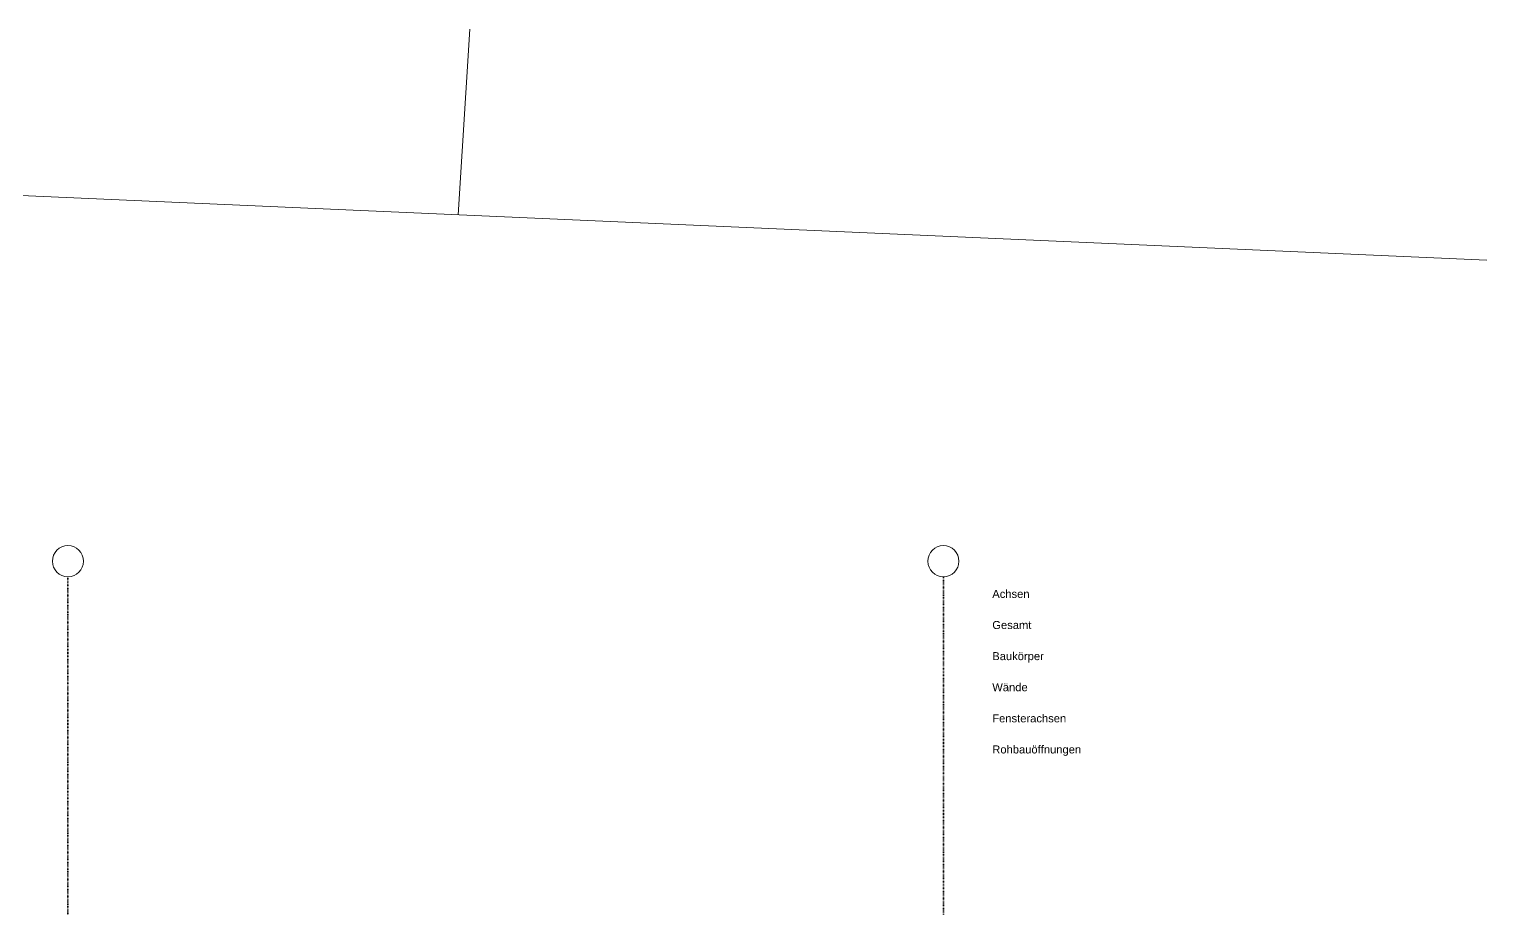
# Model space of a CAD drawing. Header units: metres. Extents: x -15638 to 29611, y -11908 to 29644.
# Drawn here: x 13218 to 29611, y 19746 to 29644 of the extents above; entities that cross this region are included whole.
import ezdxf

# ---------------------------------------------------------------- set-up
doc = ezdxf.new("R2010")
doc.units = ezdxf.units.M
doc.linetypes.add('Strich Punkt Mittel', pattern=[0.015875, 0.00635, -0.004763, 0, -0.004763])
for name, color, linetype, lineweight in [('A_2D', 7, 'Continuous', 13), ('A_Beschriftung_', 7, 'Continuous', 9), ('A_Raster_', 1, 'Continuous', 9)]:
    doc.layers.add(name, color=color, linetype=linetype, lineweight=lineweight)
doc.styles.add('Arial_9', font='arial.ttf', dxfattribs={"height": 0.0018})

# ---------------------------------------------------------------- blocks, each defined once
blk = doc.blocks.new('Raster - BS_Achse-112124-263_PP_03DG_BT1')
at = {"layer": 'A_Beschriftung_'}
blk.add_circle((0, 0), 0.0035, dxfattribs=at)
blk = doc.blocks.new('BS_Maßkette_AT_PP - oben oder links-9573065-263_PP_03DG_BT1')
at = {"layer": 'A_Beschriftung_', "char_height": 0.0018, "attachment_point": 1, "style": 'Arial_9'}
for s, insert, width in [('Achsen', (0, 0.00022), 0.0099409), ('Gesamt', (0, -0.00678), 0.0102616), ('Baukörper', (0, -0.01378), 0.0137089), ('Wände', (0, -0.02078), 0.0096203), ('Fensterachsen', (0, -0.02778), 0.019481), ('Rohbauöffnungen', (0, -0.03478), 0.0238101)]:
    blk.add_mtext(s, dxfattribs=dict(at, insert=insert, width=width))
blk = doc.blocks.new('354354')
at = {"layer": 'A_2D', "lineweight": 5}
blk.add_line((37.076, 100.392), (36.947, 98.302), dxfattribs=at)
at = {"layer": 'A_2D', "lineweight": 18}
blk.add_line((48.515, 97.792), (19.008, 99.092), dxfattribs=at)
at = {"layer": 'A_Raster_', "linetype": 'Strich Punkt Mittel', "lineweight": 35}
for p, q in [((32.558, 94.23), (32.558, 59.949)), ((42.403, 59.949), (42.403, 94.23))]:
    blk.add_line(p, q, dxfattribs=at)
at = {"layer": 'A_Beschriftung_', "xscale": 49.99999999999998, "yscale": 49.99999999999998, "zscale": 49.99999999999998, "rotation": 180}
blk.add_blockref('Raster - BS_Achse-112124-263_PP_03DG_BT1', (32.558, 94.405), dxfattribs=at)
at = {"layer": 'A_Beschriftung_'}
for name, p, xscale, yscale, zscale in [('Raster - BS_Achse-112124-263_PP_03DG_BT1', (42.403, 94.405), 49.99999999999998, 49.99999999999998, 49.99999999999998), ('BS_Maßkette_AT_PP - oben oder links-9573065-263_PP_03DG_BT1', (42.953, 94.071), 50, 50, 50)]:
    blk.add_blockref(name, p, dxfattribs=dict(at, xscale=xscale, yscale=yscale, zscale=zscale))

msp = doc.modelspace()

# ---------------------------------------------------------------- block references
at = {"xscale": 1000, "yscale": 1000, "zscale": 1000}
msp.add_blockref('354354', (-18904, -70747), dxfattribs=at)

doc.saveas('drawing.dxf')
